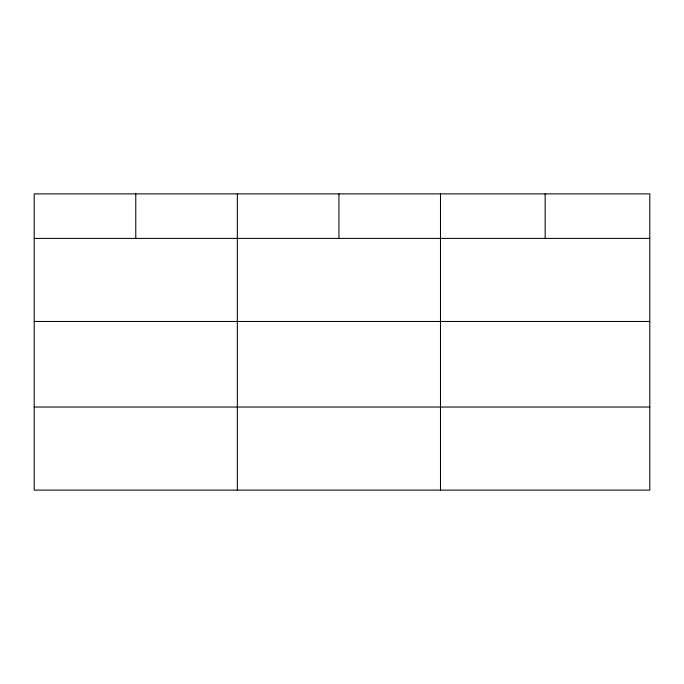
<?xml version="1.0" encoding="UTF-8"?>
<svg xmlns="http://www.w3.org/2000/svg" width="684" height="684" viewBox="0 0 684 684"><rect width="100%" height="100%" fill="white"/><g stroke="black" fill="none" stroke-linecap="round" stroke-linejoin="round"><path stroke-width="1.03" d="M649.8 321.471L649.8 193.897L34.2 193.897L34.2 490.103L649.8 490.103L649.8 321.471L34.2 321.471M34.2 238.408L649.8 238.408M34.2 407.04L649.8 407.04M545.148 193.897L545.148 238.408M440.496 193.897L440.496 490.103M338.922 193.897L338.922 238.408M237.348 193.897L237.348 490.103M135.774 193.897L135.774 238.408"/></g></svg>
